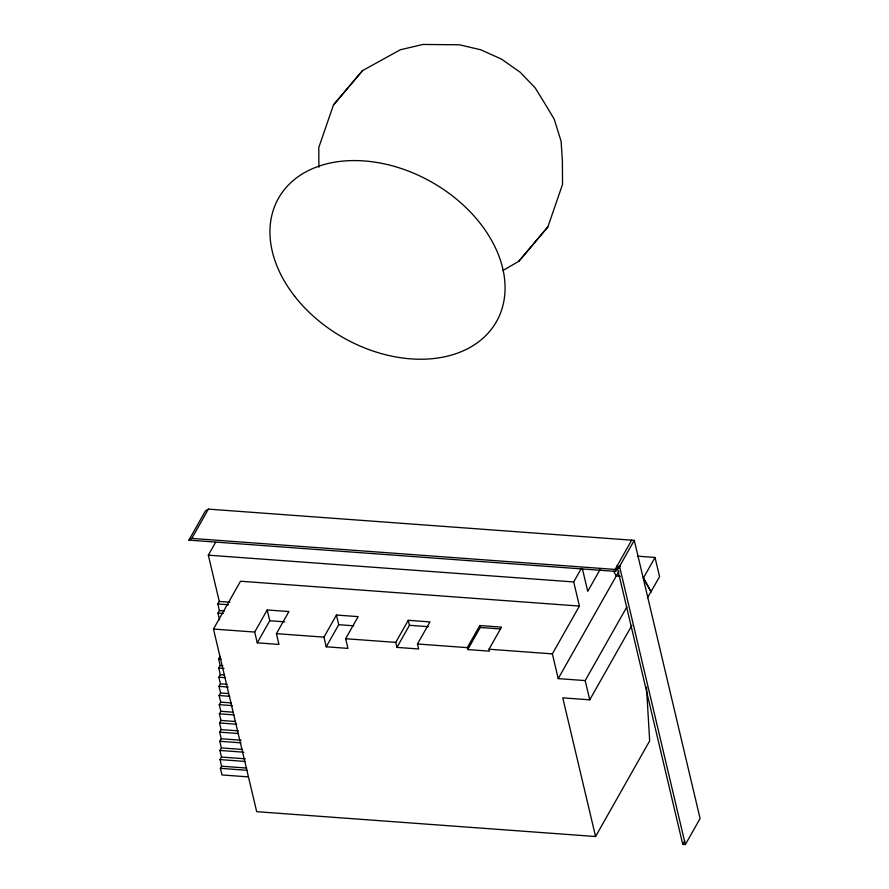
<?xml version="1.0" encoding="UTF-8"?>
<svg xmlns="http://www.w3.org/2000/svg" width="889" height="889" viewBox="0 0 889 889"><rect width="100%" height="100%" fill="white"/><g stroke="black" fill="none" stroke-linecap="round" stroke-linejoin="round"><path stroke-width="1.33" d="M502.863 270.556L518.832 261.266L547.868 226.917L562.537 184.39L562.381 160.687L561.103 141.24L554.191 119.126L545.979 105.413L535.189 87.889L519.998 72.087L501.429 59.085L480.76 49.773L459.391 44.783L422.897 44.461L400.306 49.784L362.501 70.631L333.464 104.98L318.784 147.507L318.918 167.265M620 565.893L618.666 568.26L617.411 568.16L615.588 571.394L188.913 540.123L205.481 510.831L208.382 509.119L634.279 540.368L700.088 818.525L685.363 844.55L682.763 844.361L616.955 566.204L619.555 566.393L634.279 540.368M188.913 540.123L191.813 538.412L208.382 509.119M219.539 619.744L217.972 613.121L219.405 610.587L217.838 603.964L219.272 601.431L208.326 555.169L215.605 542.312M646.481 687.119L649.67 740.893L595.574 836.516L256.688 811.679L213.471 629.045L240.519 581.228L579.406 606.065L573.705 581.939L581.395 568.338M248.453 776.897L221.972 774.952L220.405 768.34L221.605 766.218L220.039 759.606L221.472 757.061L219.905 750.449L221.35 747.916L219.783 741.293L221.217 738.759L219.65 732.136L221.083 729.602L219.516 722.979L220.961 720.446L219.394 713.834L220.828 711.289L219.261 704.677L220.694 702.132L219.127 695.52L220.572 692.976L219.005 686.364L220.439 683.83L218.872 677.207L220.305 674.673L218.75 668.05L220.183 665.517L218.616 658.893L220.05 656.36M254.698 632.057L267.2 609.965L288.914 611.554L276.412 633.657L278.957 644.425L257.254 642.836L254.698 632.057L213.471 629.045M257.254 642.836L269.756 620.744L267.2 609.965M323.94 637.135L336.442 615.044L358.156 616.633L345.654 638.724L347.932 648.381L326.23 646.792L323.94 637.135L276.412 633.657M326.23 646.792L338.731 624.7L336.442 615.044M395.761 642.391L408.251 620.3L429.965 621.9L417.463 643.992L418.652 648.981L396.939 647.392L395.761 642.391L345.654 638.724M396.939 647.392L409.44 625.3L408.251 620.3M467.292 647.636L479.793 625.545L501.496 627.134L489.006 649.226L489.461 651.159L467.747 649.559L467.292 647.636L417.463 643.992M467.747 649.559L480.249 627.467L479.793 625.545M626.856 606.943L585.184 680.596L558.214 678.618L552.358 653.871L579.406 606.065M600.442 568.882L587.74 591.329L582.351 568.549M615.588 571.394L615.121 569.438L631.701 540.134M558.214 678.618L619.011 571.16M643.414 577.972L651.048 591.763L643.414 577.972L655.026 557.459L637.391 556.158M595.574 836.516L562.77 697.854L589.74 699.832L631.868 625.378M647.492 597.752L659.582 576.694L655.026 557.459M682.763 844.361L684.774 840.805M348.432 87.266L362.501 70.631M333.464 104.98L348.043 87.744M518.832 261.266L532.9 244.642M533.289 244.153L547.868 226.917M191.813 538.412L615.121 569.438M620.322 576.283L616.277 575.994L613.666 571.26M208.326 555.169L573.705 581.939M219.272 601.431L229.873 602.209M217.838 603.964L228.429 604.742M480.249 627.467L500.596 628.968M219.405 610.587L224.706 610.976M409.44 625.3L428.431 626.689M217.972 613.121L223.261 613.51M338.731 624.7L353.655 625.8M269.756 620.744L284.68 621.844M489.006 649.226L552.358 653.871M218.616 658.893L221.261 659.093M220.183 665.517L222.828 665.705M218.75 668.05L224.039 668.439M220.305 674.673L224.284 674.962M218.872 677.207L225.495 677.696M220.439 683.83L227.062 684.308M219.005 686.364L228.273 687.041M220.572 692.976L228.517 693.564M219.127 695.52L229.729 696.298M220.694 702.132L231.296 702.91M219.261 704.677L232.507 705.644M220.828 711.289L232.751 712.167M219.394 713.834L233.963 714.9M220.961 720.446L235.529 721.512M219.516 722.979L236.741 724.246M221.083 729.602L238.308 730.858M219.65 732.136L238.185 733.503M221.217 738.759L241.086 740.215M219.783 741.293L240.963 742.848M221.35 747.916L242.53 749.46M219.905 750.449L243.742 752.194M221.472 757.061L245.308 758.817M220.039 759.606L245.197 761.451M221.605 766.218L246.764 768.063M220.405 768.34L246.886 770.285M616.955 566.204L618.666 568.26M619.555 566.393L685.363 844.55M585.184 680.596L589.74 699.832M294.637 296.226A125.227 89.467 29.5 0 0 496.362 321.807A125.227 89.467 29.5 0 0 371.524 161.676A125.227 89.467 29.5 0 0 294.637 296.226"/></g></svg>
